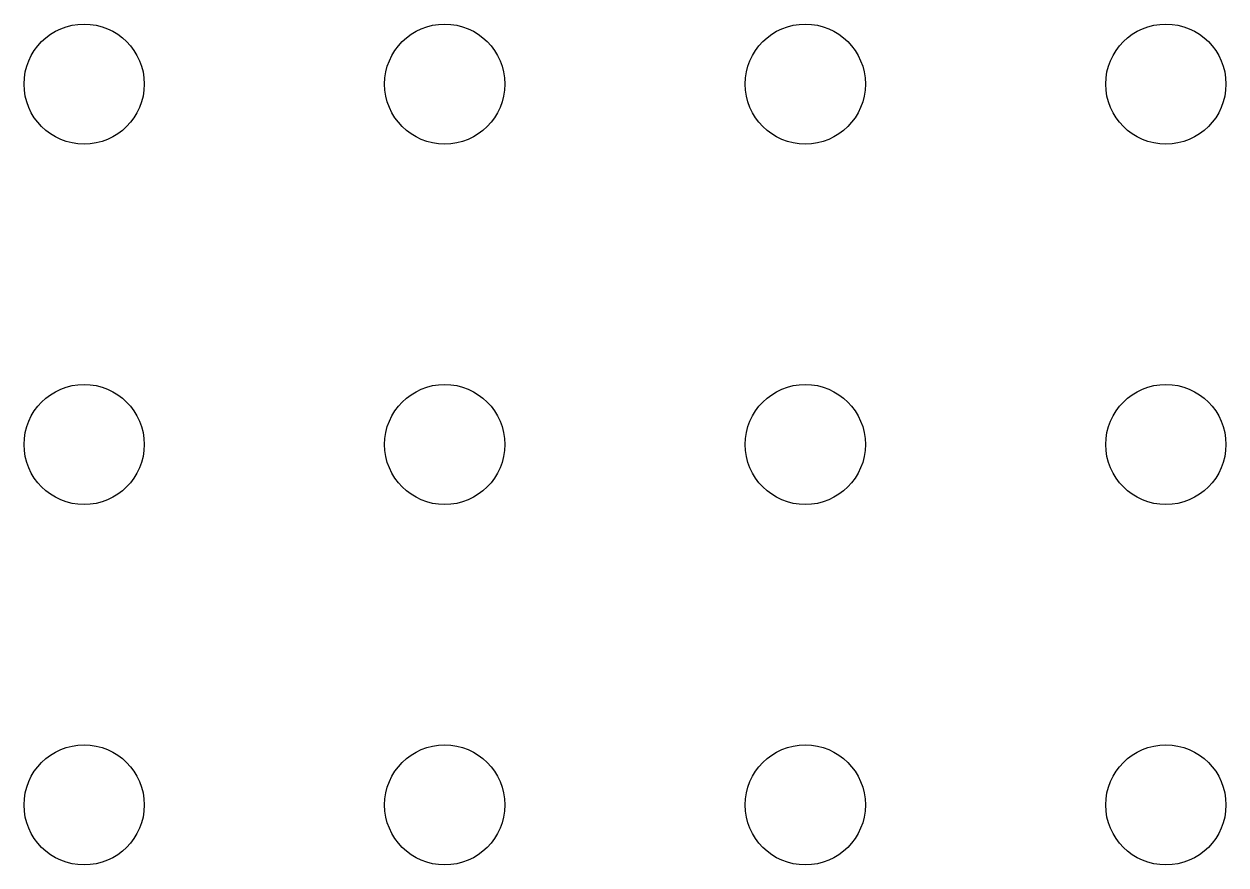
# Model space of a CAD drawing. Header units: inches. Extents: x 1 to 21, y 1 to 15.
import ezdxf

# ---------------------------------------------------------------- set-up
doc = ezdxf.new("R2010")
doc.units = ezdxf.units.IN
doc.header["$MEASUREMENT"] = 0

# ---------------------------------------------------------------- blocks, each defined once
blk = doc.blocks.new('*U8')
blk.add_circle((0, 0), 1)
blk = doc.blocks.new('*U9')
at = {"color": 0, "linetype": 'ByBlock', "lineweight": -2, "transparency": 16777216}
for p in [(0, 12), (6, 12), (12, 12), (18, 12), (0, 6), (6, 6), (12, 6), (18, 6), (0, 0), (6, 0), (12, 0), (18, 0)]:
    blk.add_blockref('*U8', p, dxfattribs=at)

msp = doc.modelspace()

# ---------------------------------------------------------------- block references
msp.add_blockref('*U9', (2, 2))

doc.saveas('drawing.dxf')
